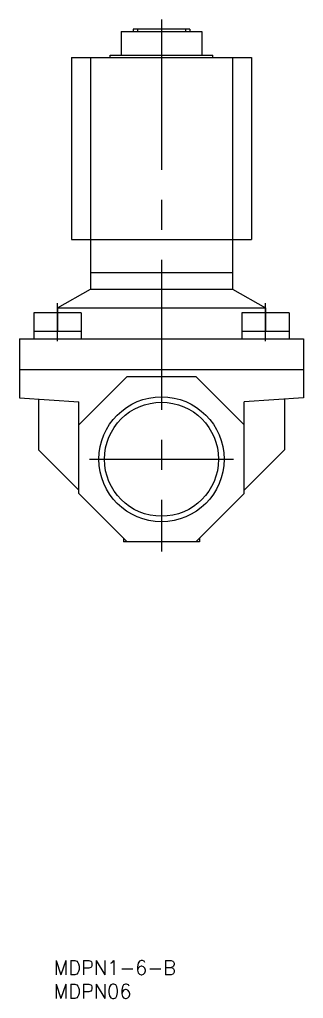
# Model space of a CAD drawing. Extents: x -310 to 30, y -114 to 187.
# Drawn here: x -310 to -250, y -114 to 93 of the extents above; entities that cross this region are included whole.
import ezdxf

# ---------------------------------------------------------------- set-up
doc = ezdxf.new("R2010")
doc.units = 0
doc.linetypes.add('CENTER', pattern=[50.8, 31.75, -6.35, 6.35, -6.35])
doc.layers.get('0').update_dxf_attribs({"linetype": 'CONTINUOUS'})
doc.layers.add('CENTER', color=1, linetype='CONTINUOUS')
doc.styles.get("Standard").update_dxf_attribs({"font": 'txt.shx', "height": 3, "bigfont": 'bigfont.shx'})

# ---------------------------------------------------------------- blocks, each defined once
blk = doc.blocks.new('*U2')
at = {"color": 7, "linetype": 'CONTINUOUS'}
blk.add_text('MDPN06', height=3, dxfattribs=at).set_placement((-302.8, -114.05))
blk = doc.blocks.new('*U3')
at = {"color": 7, "linetype": 'CONTINUOUS'}
blk.add_text('MDPN1-6-B', height=3, dxfattribs=at).set_placement((-302.8, -109.05))

msp = doc.modelspace()

# ---------------------------------------------------------------- linework, layer by layer
at = {"color": 7, "linetype": 'CONTINUOUS'}
for p, q in [((-288.5, 90.5), (-271.5, 90.5)), ((-288.5, 90.5), (-288.5, 85.5)), ((-274, 91), (-286, 91)), ((-286, 91), (-286, 90.5)), ((-280, 90.5), (-280, 85.5)), ((-274, 91), (-274, 90.5)), ((-271.5, 90.5), (-271.5, 85.5)), ((-299, 85), (-299, 46.5)), ((-299, 85), (-261, 85)), ((-295, 85), (-295, 46.5)), ((-290.85, 85.5), (-269.15, 85.5)), ((-290.85, 85), (-290.85, 85.5)), ((-269.15, 85), (-269.15, 85.5)), ((-265, 85), (-265, 46.5)), ((-261, 85), (-261, 46.5)), ((-299, 46.5), (-261, 46.5)), ((-295, 46.5), (-295, 36)), ((-265, 46.5), (-265, 36)), ((-295, 39.5), (-265, 39.5)), ((-302, 32), (-295, 36)), ((-295, 36), (-265, 36)), ((-265, 36), (-258, 32)), ((-302, 32), (-258, 32)), ((-302, 32), (-302, 31)), ((-258, 32), (-258, 31)), ((-297, 31), (-307, 31)), ((-307, 31), (-307, 25.5)), ((-302, 31), (-302, 27)), ((-297, 31), (-297, 25.5)), ((-253, 31), (-263, 31)), ((-263, 31), (-263, 25.5)), ((-258, 31), (-258, 27)), ((-253, 31), (-253, 25.5)), ((-297, 27), (-307, 27)), ((-253, 27), (-263, 27)), ((-310, 25.5), (-250, 25.5)), ((-310, 25.5), (-310, 13)), ((-250, 25.5), (-250, 13)), ((-310, 19), (-250, 19)), ((-297.5, 7.25), (-287.25, 17.5)), ((-287.25, 17.5), (-272.75, 17.5)), ((-272.75, 17.5), (-262.5, 7.25)), ((-310, 13), (-297.5, 12.13)), ((-306, 12.72), (-306, 1.96)), ((-250, 13), (-262.5, 12.13)), ((-254, 12.72), (-254, 1.96)), ((-297.5, -7.25), (-297.5, 12.13)), ((-262.5, -7.25), (-262.5, 12.13)), ((-297.5, -6.54), (-306, 1.96)), ((-262.5, -6.54), (-254, 1.96)), ((-287.25, -17.5), (-297.5, -7.25)), ((-262.5, -7.25), (-272.75, -17.5)), ((-288, -16.75), (-288, -17.5)), ((-272, -17.5), (-288, -17.5)), ((-272, -16.75), (-272, -17.5))]:
    msp.add_line(p, q, dxfattribs=at)
at = {"color": 3, "linetype": 'CONTINUOUS'}
for p, q in [((-285.05, 91), (-285.05, 90.5)), ((-274.95, 91), (-274.95, 90.5))]:
    msp.add_line(p, q, dxfattribs=at)
msp.add_circle((-280, 0), 13.22, dxfattribs=at)
at = {"color": 7, "linetype": 'CONTINUOUS'}
msp.add_circle((-280, 0), 12.06, dxfattribs=at)
at = {"layer": 'CENTER', "color": 1, "linetype": 'CENTER'}
for p, q in [((-280, 93), (-280, -19.5)), ((-302, 25), (-302, 33)), ((-258, 25), (-258, 33)), ((-295.22, 0), (-264.78, 0))]:
    msp.add_line(p, q, dxfattribs=at)

# ---------------------------------------------------------------- block references
at = {"color": 7, "linetype": 'CONTINUOUS'}
for name in ['*U3', '*U2']:
    msp.add_blockref(name, (0, 0), dxfattribs=at)

doc.saveas('drawing.dxf')
